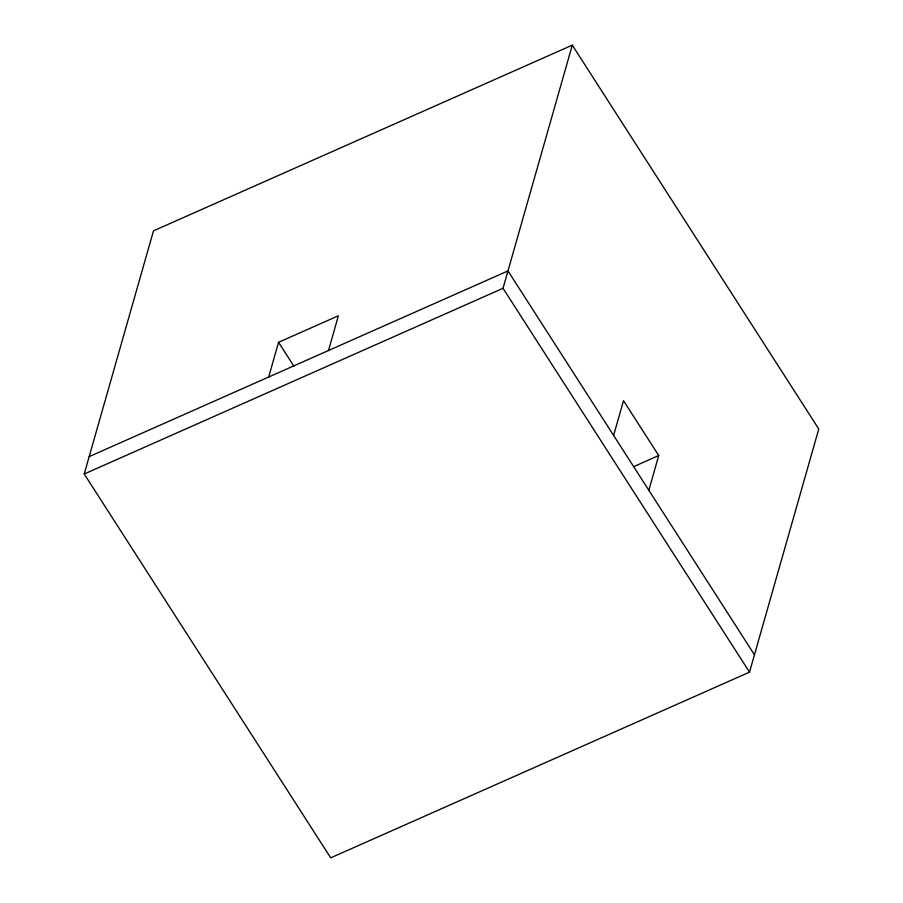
<?xml version="1.0" encoding="UTF-8"?>
<svg xmlns="http://www.w3.org/2000/svg" width="903" height="903" viewBox="0 0 903 903"><rect width="100%" height="100%" fill="white"/><g stroke="black" fill="none" stroke-linecap="round" stroke-linejoin="round"><path stroke-width="1.35" d="M84.227 473.996L153.487 230.852L572.288 45.15L818.773 429.004L749.513 672.148L330.712 857.85L84.227 473.996L503.027 288.294L572.288 45.15M268.665 377.036L278.553 342.305L338.388 315.779L328.489 350.511M613.611 435.438L623.51 400.695L658.716 455.53L648.828 490.273M89.171 456.625L507.983 270.923L754.456 654.777M633.793 466.591L658.716 455.53M503.027 288.294L749.513 672.148M278.553 342.305L293.96 366.302"/></g></svg>
